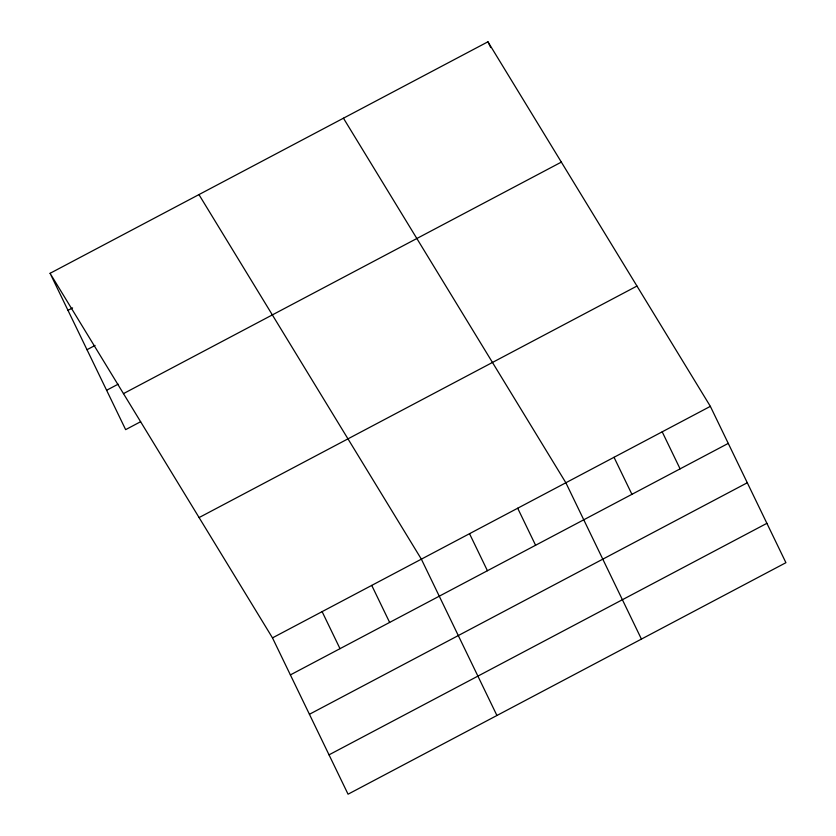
<?xml version="1.0" encoding="UTF-8"?>
<svg xmlns="http://www.w3.org/2000/svg" width="836" height="836" viewBox="0 0 836 836"><rect width="100%" height="100%" fill="white"/><g stroke="black" fill="none" stroke-linecap="round" stroke-linejoin="round"><path stroke-width="1.25" d="M50.076 273.309L487.942 41.8L710.36 406.359L785.924 562.691L348.058 794.2L272.484 637.878L50.076 273.309L125.64 429.641L140.647 421.71M67.977 310.344L72.596 307.909M87.007 349.709L95.085 345.435M106.611 390.266L118.158 384.173M123.467 393.62L561.343 162.111M199.093 517.568L636.959 286.058M272.484 637.878L710.36 406.359M290.385 674.903L728.26 443.393M309.425 714.278L747.29 482.759M329.029 754.835L766.894 523.326M343.45 118.2L565.857 482.759L641.431 639.091M198.947 194.6L421.365 559.159L496.929 715.491M487.942 41.8L490.742 47.589M662.196 431.825L680.096 468.86M614.021 457.292L631.922 494.327M517.693 508.225L535.594 545.26M469.529 533.692L487.43 570.727M371.738 585.399L389.639 622.433M322.111 611.638L340.012 648.673"/></g></svg>
